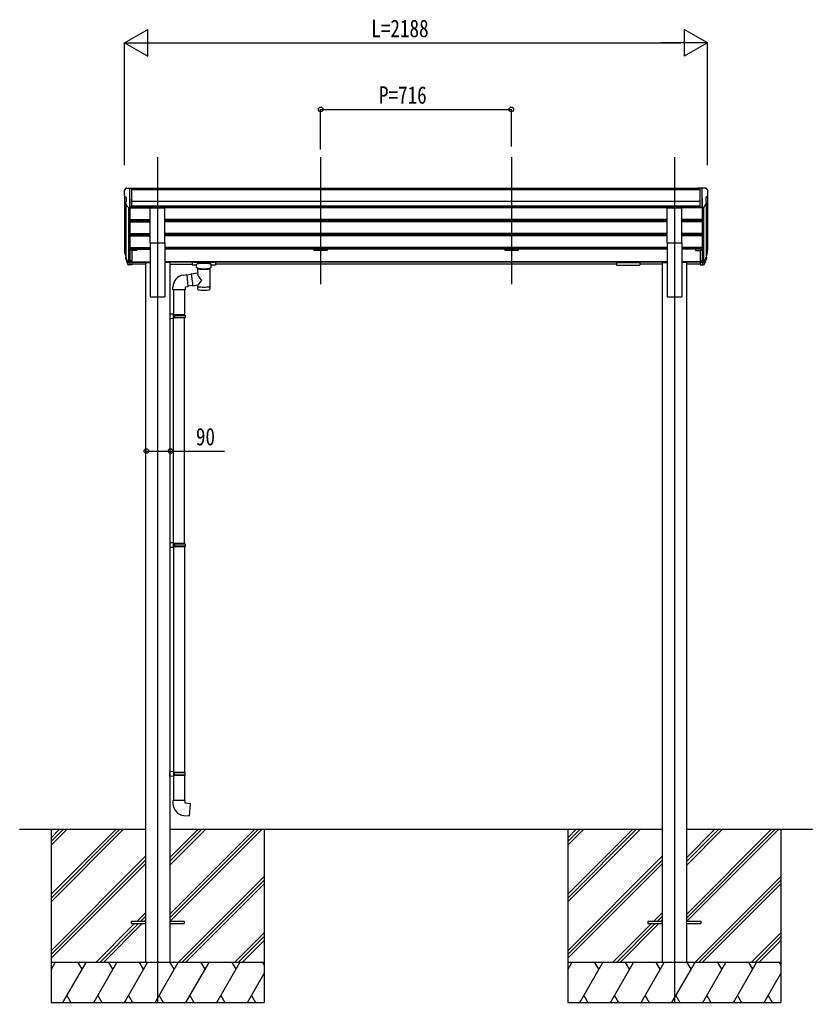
# Model space of a CAD drawing. Units: millimetres, scale not verified. Extents: x -8410 to 8410, y -5940 to 5940.
# Drawn here: x -1280 to 1696, y -3309 to 381 of the extents above; entities that cross this region are included whole.
import ezdxf
from ezdxf.enums import TextEntityAlignment as Align

# ---------------------------------------------------------------- set-up
doc = ezdxf.new("R2010")
doc.units = ezdxf.units.MM
doc.header["$LTSCALE"] = 30
for name, color, linetype in [('0-3_YKK_12', 2, 'Continuous'), ('0-4_YKK_13', 4, 'Continuous'), ('0-5_YKK_A1', 4, 'Continuous'), ('0-6_YKK_D', 6, 'Continuous')]:
    doc.layers.add(name, color=color, linetype=linetype)
doc.styles.add('ＭＳ ゴシック', font='')
doc.styles.get('ＭＳ ゴシック').set_extended_font_data('MS Gothic')

msp = doc.modelspace()

# ---------------------------------------------------------------- linework, layer by layer
at = {"layer": '0-3_YKK_12'}
for p, q in [((-762.28, -135.06), (-762.28, -3309.46)), ((-150.28, -135.06), (-150.28, -612.57)), ((565.72, -135.06), (565.72, -612.57)), ((1177.72, -135.06), (1177.72, -3309.46))]:
    msp.add_line(p, q, dxfattribs=at)
at = {"layer": '0-4_YKK_13'}
for p, q in [((-881.37, -252.01), (-885.44, -257.82)), ((-878.28, -251.44), (-880.61, -251.58)), ((-878.28, -251.44), (-859.78, -251.44)), ((-866.28, -324.43), (-866.28, -251.44)), ((-859.78, -251.44), (-849.78, -251.53)), ((-859.78, -323.43), (-859.78, -251.44)), ((-849.78, -253.05), (-849.78, -251.53)), ((1275.22, -251.44), (1265.22, -251.53)), ((1265.22, -253.05), (1265.22, -251.53)), ((1275.22, -323.43), (1275.22, -251.44)), ((1293.72, -251.44), (1275.22, -251.44)), ((1281.72, -324.43), (1281.72, -251.44)), ((1293.72, -251.44), (1296.05, -251.58)), ((1296.81, -252.01), (1300.88, -257.82)), ((-888.28, -260.81), (-888.28, -261.44)), ((-885.75, -282.63), (-880.43, -285.7)), ((-880.28, -285.96), (-880.28, -302.23)), ((1295.72, -285.96), (1295.72, -302.23)), ((1301.19, -282.63), (1295.87, -285.7)), ((1303.72, -260.81), (1303.72, -261.44)), ((-873.91, -322.61), (-882.91, -307.02)), ((-866.28, -324.43), (-871.49, -324.11)), ((-859.78, -323.43), (-866.28, -323.43)), ((-789.78, -456.89), (-789.78, -325.09)), ((-789.78, -325.09), (-734.78, -325.09)), ((-734.78, -456.89), (-734.78, -325.09)), ((1150.22, -456.89), (1150.22, -325.09)), ((1150.22, -325.09), (1205.22, -325.09)), ((1205.22, -456.89), (1205.22, -325.09)), ((1275.22, -323.43), (1281.72, -323.43)), ((1281.72, -324.43), (1286.93, -324.11)), ((1289.34, -322.61), (1298.35, -307.02)), ((-789.78, -456.89), (-734.78, -456.89)), ((1150.22, -456.89), (1205.22, -456.89)), ((-885.19, -499.35), (-881.31, -507.3)), ((-884.58, -497.98), (-881.31, -505.04)), ((-882.87, -510.63), (-882.53, -515.03)), ((-882.53, -515.03), (-873.72, -538.58)), ((-881.92, -514.47), (-873.72, -530.65)), ((-872.71, -529.52), (-880.47, -514.11)), ((-866.28, -485.16), (-866.28, -539.94)), ((-859.78, -485.16), (-866.28, -485.16)), ((-859.78, -485.16), (-859.78, -539.2)), ((1275.22, -485.16), (1275.22, -539.2)), ((1275.22, -485.16), (1281.72, -485.16)), ((1281.72, -485.16), (1281.72, -539.94)), ((1288.15, -529.52), (1295.91, -514.11)), ((1297.36, -514.47), (1289.16, -530.65)), ((1297.97, -515.03), (1289.16, -538.58)), ((1300.02, -497.98), (1296.75, -505.04)), ((1300.62, -499.35), (1296.75, -507.3)), ((1298.31, -510.63), (1297.97, -515.03)), ((-866.28, -530.2), (-871.42, -530.2)), ((-866.28, -532), (-871.13, -532)), ((-866.28, -539.94), (-871.13, -539.94)), ((-859.78, -525.3), (-866.28, -525.3)), ((-859.78, -530.18), (-866.28, -530.18)), ((-859.78, -539.2), (-866.28, -539.2)), ((-632.28, -529.75), (-632.28, -540.5)), ((-547.28, -529.08), (-630.28, -529.08)), ((-547.28, -531.26), (-630.28, -531.26)), ((-615.78, -541.17), (-630.28, -541.17)), ((-615.78, -547.98), (-615.78, -537.7)), ((-611.68, -570.05), (-611.68, -552.47)), ((-565.88, -552.48), (-565.86, -632.77)), ((-561.78, -547.98), (-561.78, -537.7)), ((-547.28, -541.17), (-561.78, -541.17)), ((-545.28, -529.75), (-545.28, -540.5)), ((-545.28, -529.94), (-545.28, -531.48)), ((960.72, -529.75), (960.72, -540.5)), ((960.72, -529.94), (960.72, -531.48)), ((962.72, -529.08), (1045.72, -529.08)), ((962.72, -531.26), (1045.72, -531.26)), ((962.72, -541.17), (1045.72, -541.17)), ((1047.72, -529.75), (1047.72, -540.5)), ((1275.22, -525.3), (1281.72, -525.3)), ((1275.22, -530.18), (1281.72, -530.18)), ((1275.22, -539.2), (1281.72, -539.2)), ((1281.72, -530.2), (1286.85, -530.2)), ((1281.72, -532), (1286.56, -532)), ((1281.72, -539.94), (1286.56, -539.94)), ((-665.64, -577.98), (-653.13, -576.43)), ((-636.61, -575.84), (-652.96, -578.37)), ((-636.9, -573.96), (-611.68, -570.04)), ((-636.9, -573.96), (-629.88, -619.22)), ((-705.04, -633.99), (-705.04, -623.08)), ((-630.17, -617.34), (-649.29, -620.3)), ((-611.68, -616.39), (-629.88, -619.22)), ((-611.7, -632.77), (-611.68, -616.14)), ((-659.04, -633.99), (-705.04, -633.99)), ((-703.08, -633.99), (-703.08, -724.83)), ((-661.08, -633.99), (-661.08, -727.39)), ((-701.08, -724.89), (-717.08, -724.42)), ((-717.08, -724.42), (-717.08, -742.36)), ((-701.08, -726.89), (-703.08, -726.89)), ((-660.08, -727.39), (-703.08, -727.39)), ((-659.08, -729.39), (-703.08, -729.39)), ((-659.08, -737.39), (-703.08, -737.39)), ((-701.08, -726.89), (-701.08, -724.89)), ((-698.6, -729.39), (-698.17, -727.39)), ((-659.08, -729.39), (-660.08, -727.39)), ((-659.08, -737.39), (-660.08, -739.39)), ((-659.08, -729.39), (-659.08, -737.39)), ((-701.08, -741.89), (-717.08, -742.36)), ((-660.08, -739.39), (-703.08, -739.39)), ((-703.08, -1584.08), (-703.08, -741.95)), ((-701.08, -741.89), (-701.08, -739.89)), ((-661.08, -1586.64), (-661.08, -739.39)), ((-701.08, -1584.14), (-717.08, -1583.67)), ((-717.08, -1583.67), (-717.08, -1601.61)), ((-701.08, -1586.14), (-703.08, -1586.14)), ((-660.08, -1586.64), (-703.08, -1586.64)), ((-701.08, -1586.14), (-701.08, -1584.14)), ((-698.6, -1588.64), (-698.17, -1586.64)), ((-659.08, -1588.64), (-660.08, -1586.64)), ((-701.08, -1601.14), (-717.08, -1601.61)), ((-659.08, -1588.64), (-703.08, -1588.64)), ((-659.08, -1596.64), (-703.08, -1596.64)), ((-660.08, -1598.64), (-703.08, -1598.64)), ((-703.08, -1601.2), (-703.08, -2443.33)), ((-701.08, -1601.14), (-701.08, -1599.14)), ((-661.08, -1598.64), (-661.08, -2445.89)), ((-659.08, -1596.64), (-660.08, -1598.64)), ((-659.08, -1588.64), (-659.08, -1596.64)), ((-701.08, -2443.39), (-717.08, -2442.92)), ((-717.08, -2460.86), (-717.08, -2442.92)), ((-701.08, -2460.39), (-717.08, -2460.86)), ((-660.08, -2445.89), (-703.08, -2445.89)), ((-659.08, -2447.89), (-703.08, -2447.89)), ((-659.08, -2455.89), (-703.08, -2455.89)), ((-660.08, -2457.89), (-703.08, -2457.89)), ((-701.08, -2458.39), (-703.08, -2458.39)), ((-703.08, -2460.45), (-703.08, -2551.89)), ((-701.08, -2443.39), (-701.08, -2445.39)), ((-701.08, -2458.39), (-701.08, -2460.39)), ((-698.6, -2455.89), (-698.17, -2457.89)), ((-661.08, -2457.89), (-661.08, -2551.89)), ((-659.08, -2447.89), (-660.08, -2445.89)), ((-659.08, -2455.89), (-660.08, -2457.89)), ((-659.08, -2455.89), (-659.08, -2447.89)), ((-659.08, -2551.89), (-705.08, -2551.89)), ((-705.08, -2551.89), (-705.08, -2562.81)), ((-659.08, -2561.89), (-659.08, -2551.89)), ((-862.28, -3004.96), (-862.28, -3013.96)), ((-862.28, -3004.96), (-807.48, -3004.96)), ((-862.28, -3013.96), (-807.48, -3013.96)), ((-717.08, -3004.96), (-662.28, -3004.96)), ((-717.08, -3013.96), (-662.28, -3013.96)), ((-662.28, -3004.96), (-662.28, -3013.96)), ((1077.72, -3004.96), (1077.72, -3013.96)), ((1077.72, -3004.96), (1132.52, -3004.96)), ((1077.72, -3013.96), (1132.52, -3013.96)), ((1222.92, -3004.96), (1277.72, -3004.96)), ((1222.92, -3013.96), (1277.72, -3013.96)), ((1277.72, -3004.96), (1277.72, -3013.96))]:
    msp.add_line(p, q, dxfattribs=at)
for points in [[(-630.28, -529.08), (-630.63, -529.09), (-631.16, -529.11), (-631.61, -529.16), (-631.92, -529.24), (-632.09, -529.34), (-632.21, -529.48), (-632.27, -529.66), (-632.28, -529.75)], [(-630.28, -541.17), (-630.63, -541.16), (-631.16, -541.14), (-631.61, -541.09), (-631.92, -541.01), (-632.09, -540.91), (-632.21, -540.77), (-632.27, -540.59), (-632.28, -540.5)], [(-611.68, -552.47), (-611.91, -552.37), (-613.27, -551.64), (-614.38, -550.79), (-615.14, -549.92), (-615.6, -549.02), (-615.77, -548.14)], [(-561.82, -547.92), (-561.8, -548.28), (-562.04, -549.23), (-562.56, -550.12), (-563.37, -550.96), (-564.48, -551.75), (-565.88, -552.48)], [(-545.28, -529.75), (-545.32, -529.55), (-545.4, -529.41), (-545.5, -529.32), (-545.6, -529.26), (-545.72, -529.21), (-546.02, -529.15), (-546.51, -529.1), (-547.05, -529.08), (-547.28, -529.08)], [(-545.28, -540.5), (-545.32, -540.7), (-545.4, -540.84), (-545.5, -540.93), (-545.6, -540.99), (-545.72, -541.04), (-546.02, -541.1), (-546.51, -541.15), (-547.05, -541.17), (-547.28, -541.17)], [(960.72, -529.75), (960.76, -529.55), (960.84, -529.41), (960.94, -529.32), (961.04, -529.26), (961.16, -529.21), (961.45, -529.15), (961.94, -529.1), (962.48, -529.08), (962.72, -529.08)], [(960.72, -540.5), (960.76, -540.7), (960.84, -540.84), (960.94, -540.93), (961.04, -540.99), (961.16, -541.04), (961.45, -541.1), (961.94, -541.15), (962.48, -541.17), (962.72, -541.17)], [(1045.72, -529.08), (1046.07, -529.09), (1046.6, -529.11), (1047.05, -529.16), (1047.35, -529.24), (1047.52, -529.34), (1047.64, -529.48), (1047.71, -529.66), (1047.72, -529.75)], [(1045.72, -541.17), (1046.07, -541.16), (1046.6, -541.14), (1047.05, -541.09), (1047.35, -541.01), (1047.52, -540.91), (1047.64, -540.77), (1047.71, -540.59), (1047.72, -540.5)], [(-653.13, -576.43), (-649.12, -622.25), (-659.04, -623.99), (-659.04, -633.99)], [(-701.08, -739.89), (-703.08, -739.89), (-703.08, -726.89)], [(-698.6, -729.39), (-698.6, -737.39), (-698.17, -739.39)], [(-701.08, -1599.14), (-703.08, -1599.14), (-703.08, -1586.14)], [(-698.6, -1588.64), (-698.6, -1596.64), (-698.17, -1598.64)], [(-701.08, -2445.39), (-703.08, -2445.39), (-703.08, -2458.39)], [(-698.6, -2455.89), (-698.6, -2447.89), (-698.17, -2445.89)], [(-664, -2607.64), (-643.17, -2609.46), (-639.16, -2563.63), (-659.08, -2561.89)]]:
    msp.add_lwpolyline(points, dxfattribs=at)
for centre, radius, start, end in [((-885.28, -260.81), 3, 93, 180), ((-880.55, -252.58), 1, 93.5, 145), ((1295.99, -252.58), 1, 35, 86.5), ((1300.72, -260.81), 3, 0, 87), ((-686.28, -261.44), 202, 180, 184.94904), ((-881.38, -278.25), 6.18, 185.7035, 224.99897), ((-880.58, -285.96), 0.3, 0, 60), ((1296.02, -285.96), 0.3, 120, 180), ((1296.81, -278.25), 6.18, 315.00103, 354.2965), ((1101.72, -261.44), 202, 355.05096, 0), ((-880.31, -305.52), 3, 94.7167, 210), ((-880.58, -302.23), 0.3, 274.7167, 0), ((-871.31, -321.11), 3, 210, 266.5), ((1286.75, -321.11), 3, 273.5, 330), ((1296.02, -302.23), 0.3, 180, 265.2833), ((1295.75, -305.52), 3, 330, 85.2833), ((-857.1, -490.24), 29.53, 186.50806, 197.98144), ((-855.69, -488.48), 30.41, 187.1552, 198.19734), ((1271.13, -488.48), 30.41, 341.80266, 352.8448), ((1272.54, -490.24), 29.53, 342.01856, 353.49194), ((-659.13, -623.43), 45.91, 98.14944, 179.55845), ((-660.08, -2562.81), 45, 180, 265)]:
    msp.add_arc(centre, radius, start, end, dxfattribs=at)
for centre, major_axis, ratio, start_param, end_param in [((-797.63, -490.67), (-89.06, 1.43), 0.57596, 6.1962358, 6.3678173), ((-798.42, -483.99), (87.93, 4.42), 0.541684, 3.0659337, 3.2228513), ((-881.57, -510.63), (1.3, 0), 0.90356, 1.3700892, 3.347195), ((-795.65, -494.44), (-89.07, 0), 0.90356, 0.2056023, 0.2515348), ((-796.36, -490.57), (-88.05, 0), 0.90356, 0.2662965, 0.3003836), ((1211.8, -490.57), (88.05, 0), 0.90356, 5.9828017, 6.0168888), ((1297.01, -510.63), (-1.3, 0), 0.90356, 2.9359903, 4.9130961), ((1211.09, -494.44), (89.07, 0), 0.90356, 6.0316505, 6.077583), ((1213.86, -483.99), (-87.93, 4.42), 0.541684, 3.060334, 3.2172517), ((1213.07, -490.67), (89.06, 1.43), 0.57596, 6.1985533, 6.3701348), ((-871.13, -529.29), (-3, 0), 0.90356, 0.5235988, 1.5707963), ((-871.13, -537.23), (3, 0), 0.90356, 3.6651914, 4.712389), ((-871.42, -528.84), (-1.5, 0), 0.90356, 0.5235988, 1.5707963), ((-630.28, -531.48), (-2, 0), 0.109601, 4.712389, 6.2831853), ((-588.78, -537.7), (-27, 0), 0.122176, 3.1415927, 6.2831853), ((-599.78, -547.98), (-16, 0), 0.361356, 0, 0.0194874), ((-588.77, -552.93), (-22.92, 0.42), 0.07247, 0.0008089, 1.5716053), ((-588.79, -552.93), (22.91, 0.42), 0.072511, 4.711586, 6.2823824), ((-547.28, -531.48), (-2, 0), 0.109601, 3.1415927, 4.712389), ((962.72, -531.48), (2, 0), 0.109601, 1.5707963, 3.1415927), ((1045.72, -531.48), (2, 0), 0.109601, 0, 1.5707963), ((1286.56, -529.29), (3, 0), 0.90356, 4.712389, 5.7595865), ((1286.56, -537.23), (-3, 0), 0.90356, 1.5707963, 2.6179939), ((1286.85, -528.84), (1.5, 0), 0.90356, 4.712389, 5.7595865), ((-588.78, -596.59), (22.81, -26.62), 0.234429, 3.1563334, 4.5976381), ((-588.77, -554.55), (-22.92, 0.42), 0.07247, 0.0008089, 1.5716053), ((-588.79, -554.55), (22.91, 0.42), 0.072511, 4.711586, 6.2823824), ((-591.34, -593.95), (-20.32, -22.25), 0.045535, 4.9756507, 6.2441899), ((-588.78, -620.33), (-22.91, 0), 0.122865, 6.2831853, 9.424778), ((-588.78, -632.77), (-22.92, 0), 0.101955, 6.2829723, 9.4248207)]:
    msp.add_ellipse(centre, major_axis=major_axis, ratio=ratio, start_param=start_param, end_param=end_param, dxfattribs=at)
at = {"layer": '0-5_YKK_A1'}
for p, q in [((1275.22, -253.05), (-859.78, -253.05)), ((1275.22, -258.26), (-859.78, -258.26)), ((-886.28, -282.02), (-886.28, -484.8)), ((-866.28, -292.54), (-866.28, -485.16)), ((1281.72, -292.54), (1281.72, -485.16)), ((1301.72, -282.02), (1301.72, -484.8)), ((-881.31, -309.79), (-881.31, -511.51)), ((-872.28, -323.95), (-872.29, -529.94)), ((-866.28, -325.95), (-789.78, -325.95)), ((1275.22, -301.79), (-859.78, -301.79)), ((1275.22, -319.65), (-859.78, -319.65)), ((1275.22, -322.89), (-859.78, -322.89)), ((-841.28, -322.89), (-841.28, -325.95)), ((1150.22, -325.95), (-734.78, -325.95)), ((-175.28, -322.99), (-175.28, -325.95)), ((-125.28, -322.99), (-125.28, -325.95)), ((540.72, -322.99), (540.72, -325.95)), ((590.72, -322.99), (590.72, -325.95)), ((1281.72, -325.95), (1205.22, -325.95)), ((1256.72, -322.89), (1256.72, -325.95)), ((1287.72, -323.95), (1287.73, -529.94)), ((1296.75, -309.79), (1296.75, -511.51)), ((-866.28, -369.31), (-789.78, -369.31)), ((-866.28, -370.81), (-789.78, -370.81)), ((-866.28, -375.12), (-789.78, -375.12)), ((-866.28, -378.52), (-789.78, -378.52)), ((-841.28, -375.12), (-841.28, -378.52)), ((1150.22, -369.31), (-734.78, -369.31)), ((1150.22, -370.81), (-734.78, -370.81)), ((1150.22, -375.12), (-734.78, -375.12)), ((1150.22, -378.52), (-734.78, -378.52)), ((-175.28, -375.12), (-175.28, -378.52)), ((-125.28, -375.12), (-125.28, -378.52)), ((540.72, -375.12), (540.72, -378.52)), ((590.72, -375.12), (590.72, -378.52)), ((1281.72, -369.31), (1205.22, -369.31)), ((1281.72, -370.81), (1205.22, -370.81)), ((1281.72, -375.12), (1205.22, -375.12)), ((1281.72, -378.52), (1205.22, -378.52)), ((1256.72, -375.12), (1256.72, -378.52)), ((-866.28, -421.89), (-789.78, -421.89)), ((-866.28, -423.38), (-789.78, -423.38)), ((-866.28, -427.7), (-789.78, -427.7)), ((-866.28, -431.1), (-789.78, -431.1)), ((-841.28, -427.7), (-841.28, -431.1)), ((1150.22, -421.89), (-734.78, -421.89)), ((1150.22, -423.38), (-734.78, -423.38)), ((1150.22, -427.7), (-734.78, -427.7)), ((1150.22, -431.1), (-734.78, -431.1)), ((-175.28, -427.7), (-175.28, -431.1)), ((-125.28, -431.1), (-125.28, -427.7)), ((540.72, -427.7), (540.72, -431.1)), ((590.72, -431.1), (590.72, -427.7)), ((1281.72, -421.89), (1205.22, -421.89)), ((1281.72, -423.38), (1205.22, -423.38)), ((1281.72, -427.7), (1205.22, -427.7)), ((1281.72, -431.1), (1205.22, -431.1)), ((1256.72, -427.7), (1256.72, -431.1)), ((-866.28, -474.46), (-789.78, -474.46)), ((-866.28, -475.96), (-789.78, -475.96)), ((-789.78, -456.89), (-789.78, -659.46)), ((-734.78, -456.89), (-734.78, -659.46)), ((1150.22, -474.46), (-734.78, -474.46)), ((1150.22, -475.96), (-734.78, -475.96)), ((1150.22, -456.89), (1150.22, -659.46)), ((1205.22, -456.89), (1205.22, -659.46)), ((1281.72, -474.46), (1205.22, -474.41)), ((1281.72, -475.96), (1205.22, -475.96)), ((-866.28, -480.28), (-789.78, -480.28)), ((-841.28, -485.8), (-859.78, -485.8)), ((-841.28, -480.85), (-789.78, -480.85)), ((-841.28, -480.85), (-841.28, -485.8)), ((1150.22, -480.28), (-734.78, -480.28)), ((-175.28, -480.85), (-734.78, -480.85)), ((-175.28, -480.28), (-175.28, -485.8)), ((-125.28, -485.8), (-175.28, -485.8)), ((-125.28, -480.28), (-125.28, -485.8)), ((540.72, -480.85), (-125.28, -480.85)), ((540.72, -480.28), (540.72, -485.8)), ((590.72, -485.8), (540.72, -485.8)), ((590.72, -480.28), (590.72, -485.8)), ((1150.22, -480.85), (590.72, -480.85)), ((1281.72, -480.28), (1205.22, -480.28)), ((1256.72, -480.85), (1205.22, -480.85)), ((1256.72, -480.28), (1256.72, -485.8)), ((1256.72, -485.8), (1275.22, -485.8)), ((-859.78, -527.87), (-789.78, -527.87)), ((-859.78, -529.27), (-789.78, -529.27)), ((-807.48, -536.95), (-859.78, -536.95)), ((-807.48, -530.46), (-807.48, -3159.46)), ((-807.48, -530.46), (-789.78, -530.46)), ((1150.22, -527.87), (-734.78, -527.87)), ((1150.22, -529.27), (-734.78, -529.27)), ((-717.08, -530.46), (-734.78, -530.46)), ((-717.08, -530.46), (-717.08, -3159.46)), ((-717.08, -536.95), (-632.28, -536.95)), ((960.72, -536.95), (-545.28, -536.95)), ((1132.52, -536.95), (1047.72, -536.95)), ((1132.52, -530.46), (1132.52, -3159.46)), ((1132.52, -530.46), (1150.22, -530.46)), ((1275.22, -527.87), (1205.22, -527.87)), ((1275.22, -529.27), (1205.22, -529.27)), ((1222.92, -530.46), (1205.22, -530.46)), ((1222.92, -530.46), (1222.92, -3159.46)), ((1275.22, -536.95), (1222.92, -536.95)), ((-789.78, -659.46), (-734.78, -659.46)), ((1150.22, -659.46), (1205.22, -659.46)), ((-1280.32, -2659.46), (-807.48, -2659.46)), ((-1162.48, -2659.46), (-1162.48, -3309.46)), ((-1162.48, -2903.64), (-918.3, -2659.46)), ((-1162.48, -2917.78), (-904.16, -2659.46)), ((-1162.48, -2931.92), (-890.02, -2659.46)), ((-1162.48, -2719.79), (-1102.15, -2659.46)), ((-1162.48, -2705.65), (-1116.29, -2659.46)), ((-1162.48, -2691.51), (-1130.43, -2659.46)), ((-717.28, -2978.94), (-397.8, -2659.46)), ((-717.28, -2993.08), (-383.66, -2659.46)), ((-717.28, -2795.09), (-581.65, -2659.46)), ((-717.28, -2780.95), (-595.79, -2659.46)), ((-717.28, -2766.81), (-609.93, -2659.46)), ((-717.08, -2659.46), (1132.52, -2659.46)), ((-715.02, -3004.96), (-369.52, -2659.46)), ((-362.48, -2659.46), (-362.48, -3309.46)), ((777.52, -2659.46), (777.52, -3309.46)), ((777.52, -2903.64), (1021.7, -2659.46)), ((777.52, -2917.78), (1035.84, -2659.46)), ((777.52, -2931.92), (1049.98, -2659.46)), ((777.52, -2719.79), (837.85, -2659.46)), ((777.52, -2705.65), (823.71, -2659.46)), ((777.52, -2691.51), (809.57, -2659.46)), ((1222.72, -2978.94), (1542.2, -2659.46)), ((1222.72, -2993.08), (1556.34, -2659.46)), ((1222.72, -2795.09), (1358.35, -2659.46)), ((1222.72, -2780.95), (1344.21, -2659.46)), ((1222.72, -2766.81), (1330.07, -2659.46)), ((1222.92, -2659.46), (1695.75, -2659.46)), ((1224.98, -3004.96), (1570.48, -2659.46)), ((1577.52, -2659.46), (1577.52, -3309.46)), ((-1162.48, -3115.77), (-807.68, -2760.97)), ((777.52, -3115.77), (1132.32, -2760.97)), ((-1162.48, -3129.91), (-807.68, -2775.11)), ((-1162.48, -3144.05), (-807.68, -2789.25)), ((777.52, -3129.91), (1132.32, -2775.11)), ((777.52, -3144.05), (1132.32, -2789.25)), ((-685.67, -3159.46), (-362.48, -2836.27)), ((1254.33, -3159.46), (1577.52, -2836.27)), ((-671.53, -3159.46), (-362.48, -2850.41)), ((-657.39, -3159.46), (-362.48, -2864.55)), ((1268.47, -3159.46), (1577.52, -2850.41)), ((1282.61, -3159.46), (1577.52, -2864.55)), ((-839.54, -3004.96), (-807.68, -2973.1)), ((-825.4, -3004.96), (-807.68, -2987.24)), ((1100.46, -3004.96), (1132.32, -2973.1)), ((1114.6, -3004.96), (1132.32, -2987.24)), ((-994.04, -3159.46), (-848.54, -3013.96)), ((-979.9, -3159.46), (-834.4, -3013.96)), ((-965.76, -3159.46), (-820.26, -3013.96)), ((-811.26, -3004.96), (-807.68, -3001.39)), ((945.96, -3159.46), (1091.46, -3013.96)), ((960.1, -3159.46), (1105.6, -3013.96)), ((974.24, -3159.46), (1119.74, -3013.96)), ((1128.74, -3004.96), (1132.32, -3001.39)), ((-473.54, -3159.46), (-362.48, -3048.4)), ((-459.4, -3159.46), (-362.48, -3062.54)), ((1466.46, -3159.46), (1577.52, -3048.4)), ((1480.6, -3159.46), (1577.52, -3062.54)), ((-445.26, -3159.46), (-362.48, -3076.69)), ((1494.74, -3159.46), (1577.52, -3076.69)), ((-362.48, -3159.46), (-1162.48, -3159.46)), ((-1162.48, -3186.96), (-1146.6, -3159.46)), ((-1117.74, -3309.46), (-1031.13, -3159.46)), ((-1046.13, -3185.44), (-1061.13, -3159.46)), ((-1002.26, -3309.46), (-915.66, -3159.46)), ((-930.66, -3185.44), (-945.67, -3159.46)), ((-886.8, -3309.46), (-800.19, -3159.46)), ((-815.19, -3185.44), (-830.19, -3159.46)), ((-771.32, -3309.46), (-684.72, -3159.46)), ((-699.72, -3185.44), (-714.72, -3159.46)), ((-655.85, -3309.46), (-569.25, -3159.46)), ((-584.25, -3185.44), (-599.25, -3159.46)), ((-540.38, -3309.46), (-453.78, -3159.46)), ((-483.78, -3159.46), (-468.78, -3185.44)), ((-368.31, -3159.46), (-362.48, -3169.56)), ((1577.52, -3159.46), (777.52, -3159.46)), ((777.52, -3186.96), (793.4, -3159.46)), ((822.26, -3309.46), (908.87, -3159.46)), ((893.87, -3185.44), (878.87, -3159.46)), ((937.74, -3309.46), (1024.34, -3159.46)), ((1009.34, -3185.44), (994.33, -3159.46)), ((1053.2, -3309.46), (1139.81, -3159.46)), ((1124.81, -3185.44), (1109.81, -3159.46)), ((1168.68, -3309.46), (1255.28, -3159.46)), ((1240.28, -3185.44), (1225.28, -3159.46)), ((1284.15, -3309.46), (1370.75, -3159.46)), ((1355.75, -3185.44), (1340.75, -3159.46)), ((1399.62, -3309.46), (1486.22, -3159.46)), ((1456.22, -3159.46), (1471.22, -3185.44)), ((1571.69, -3159.46), (1577.52, -3169.56)), ((-424.91, -3309.46), (-362.48, -3201.32)), ((1515.09, -3309.46), (1577.52, -3201.32)), ((-1102.74, -3283.48), (-1087.74, -3309.46)), ((-987.27, -3283.48), (-972.27, -3309.46)), ((-871.8, -3283.48), (-856.8, -3309.46)), ((-756.33, -3283.48), (-741.33, -3309.46)), ((-640.86, -3283.48), (-625.86, -3309.46)), ((-525.39, -3283.48), (-510.39, -3309.46)), ((-409.92, -3283.48), (-394.92, -3309.46)), ((837.26, -3283.48), (852.26, -3309.46)), ((952.73, -3283.48), (967.73, -3309.46)), ((1068.2, -3283.48), (1083.2, -3309.46)), ((1183.67, -3283.48), (1198.67, -3309.46)), ((1299.14, -3283.48), (1314.14, -3309.46)), ((1414.61, -3283.48), (1429.61, -3309.46)), ((1530.08, -3283.48), (1545.08, -3309.46)), ((-1162.48, -3309.46), (-362.48, -3309.46)), ((777.52, -3309.46), (1577.52, -3309.46))]:
    msp.add_line(p, q, dxfattribs=at)
at = {"layer": '0-6_YKK_D'}
for p, q in [((-886.28, 293.94), (-799.68, 343.94)), ((-799.68, 243.94), (-799.68, 343.94)), ((1301.72, 293.94), (1215.12, 343.94)), ((1215.12, 343.94), (1215.12, 243.94)), ((-886.28, -165.64), (-886.28, 294.94)), ((-886.28, 293.94), (-799.68, 243.94)), ((-886.28, 293.94), (-713.08, 293.94)), ((-786.28, 293.94), (1201.72, 293.94)), ((1301.72, 293.94), (1128.51, 293.94)), ((1301.72, 293.94), (1215.12, 243.94)), ((1301.72, -165.64), (1301.72, 294.94)), ((-150.28, -106.17), (-150.28, 44.94)), ((-150.28, 43.94), (565.72, 43.94)), ((565.72, -95.03), (565.72, 44.94))]:
    msp.add_line(p, q, dxfattribs=at)
msp.add_lwpolyline([(-804.48, -1239.01), (-714.08, -1239.01), (-511.85, -1239.01)], dxfattribs=at)
for centre in [(-150.28, 43.94), (565.72, 43.94), (-804.48, -1239.01), (-714.08, -1239.01)]:
    msp.add_circle(centre, 8.5, dxfattribs=at)

# ---------------------------------------------------------------- texts
at = {"layer": '0-6_YKK_D', "style": 'ＭＳ ゴシック', "width": 0.8}
for s, p in [('L=2188', (39.72, 295.27)), ('P=716', (68.52, 45.24)), ('90', (-618.75, -1237.71))]:
    msp.add_text(s, height=65.98, dxfattribs=at).set_placement(p, align=Align.BOTTOM_LEFT)

doc.saveas('drawing.dxf')
